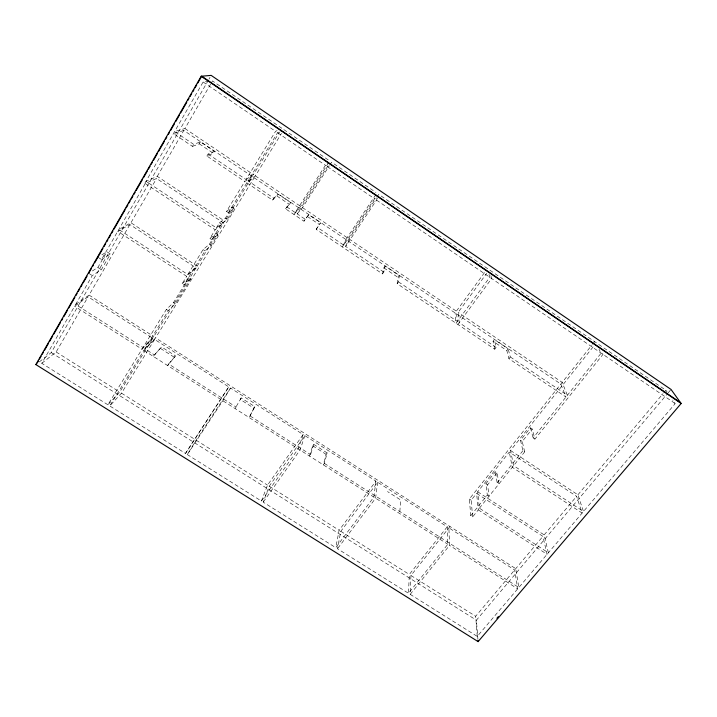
<?xml version="1.0" encoding="UTF-8"?>
<svg xmlns="http://www.w3.org/2000/svg" width="717" height="717" viewBox="0 0 717 717"><rect width="100%" height="100%" fill="white"/><g stroke="black" fill="none" stroke-linecap="round" stroke-linejoin="round"><path stroke-width="0.54" stroke-dasharray="3.58 2.69" d="M449.98 526.511L410.949 575.491L410.196 594.348L449.541 545.377L448.896 527.864L514.645 569.97L517.692 588.845L449.541 545.377M447.238 526.807L409.308 574.46L408.502 593.282L447.82 544.275L447.238 526.807L377.635 482.227L340.808 531.306L337.474 548.738L477.262 636.4L675.217 403.572L672.725 400.023M399.844 511.553L400.651 499.964L387.512 491.557M377.635 482.227L375.609 498.216L337.474 548.738M375.932 481.143L373.853 497.096L335.744 547.654L263.193 502.16L269.216 486.207L304.859 435.622L375.932 481.143L339.132 530.257L335.744 547.654M494.784 349.233L493.063 341.283L494.38 339.553L496.128 347.458L494.784 349.233L397.146 283.708L398.437 281.862L399.351 275.651L385.128 266.079L383.873 267.898L382.519 273.903L316.179 229.377L317.434 227.468L343.694 245.097L374.588 198.788L376.111 194.988M397.146 283.708L398.087 277.452L399.351 275.651M382.519 273.903L383.81 272.039L385.128 266.079M327.14 452.929L326.11 454.363L323.331 464.867L324.389 463.397L327.14 452.929L313.723 444.343L312.693 445.786L309.556 456.084L310.604 454.605L313.723 444.343M304.859 435.622L300.056 450.016L263.193 502.16M303.13 434.52L298.254 448.869L261.427 501.049L187.298 454.569L196.126 440.175L230.533 388.031L303.13 434.52L267.513 485.14L261.427 501.049M383.81 272.039L345.612 246.388L376.542 200.124L378.011 196.288M345.612 246.388L348.991 238.922L376.264 198.08M343.694 245.097L347.145 237.677L376.864 193.088M342.43 246.989L345.926 239.496M253.881 408.161L249.14 417.545L254.876 406.682L241.181 397.917L240.186 399.405L253.881 408.161L254.876 406.682M241.181 397.917L235.068 408.565L236.09 407.041L168.629 363.994L167.644 365.562L175.54 355.91L161.522 346.938L153.25 356.376L161.522 346.938M144.861 183.256L203.117 81.989L207.276 81.523M154.612 339.41L121.505 393.167L109.746 405.939L143.866 350.389L154.612 339.41L228.768 386.902L185.497 453.44L41.774 363.313L74.631 306.231L88.083 296.802L152.802 338.254L119.73 392.047L107.9 404.782L166.38 309.412L173.478 302.637L188.858 277.613L190.722 278.832L175.324 303.838L168.289 310.64L144.843 348.812L154.227 354.798M196.073 267.871L186.671 276.332L117.722 231.358L129.894 224.573L196.073 267.871L153.832 336.587L143.05 347.467L75.652 304.456L92.26 275.588L101.357 269.709L110.409 254.042L106.914 251.775L101.518 255.028M97.915 257.197L101.509 259.518L145.255 183.516L156.557 178.497L223.668 223.005L197.166 266.106L187.791 274.503L118.798 229.485L130.942 222.763L197.166 266.106M92.359 270.954L97.879 267.468L106.914 251.775M39.265 361.924L51.239 352.585L208.36 80.232M208.916 79.255L210.036 77.319M157.265 176.364L183.812 130.476L252.259 176.507L224.788 221.177L216.373 227.889L145.981 181.302L157.265 176.364L224.788 221.177M252.259 176.507L244.82 181.491L206.908 156.046L213.254 153.223L214.41 151.278L200.419 141.876L193.68 144.377L174.598 131.561L184.932 128.531L212.474 80.931L281.898 128.298L280.15 131.13M41.774 363.313L56.141 351.993L88.083 296.802M75.652 304.456L89.069 295.09L156.557 178.497M183.812 130.476L173.433 133.586L192.506 146.385L193.68 144.377M192.506 146.385L199.272 143.83L200.419 141.876M206.908 156.046L208.091 154.047L214.41 151.278M230.533 388.031L222.826 400.758L187.298 454.569M190.722 278.832L184.027 285.007L182.109 283.762L186.671 276.332M187.791 274.503L203.054 249.606L209.319 244.309L215.996 233.437L217.887 234.683L211.201 245.546L204.999 250.878L184.027 285.007M217.887 234.683L211.847 239.729L209.902 238.447L215.208 229.79L223.668 223.005M216.373 227.889L219.492 222.799L225.362 218.192L232.2 207.052L234.109 208.324L227.262 219.447L221.445 224.098L211.847 239.729M234.109 208.324L228.463 212.671L226.509 211.363L244.82 181.491M208.091 154.047L246.03 179.519L275.57 131.345L280.087 129.168M228.463 212.671L246.8 182.817L254.159 177.78L560.855 384.043L565.973 397.012L508.927 358.724L506.838 350.541L493.063 341.283M307.521 216.588L319.397 224.564L320.607 222.7L308.731 214.715L303.963 221.186L285.5 208.79L290.779 202.633L278.232 194.199L273.804 198.179L248.01 180.854L277.578 132.708L279.361 131.829M246.03 179.519L253.424 174.607L279.576 132.08M144.843 348.812L155.553 337.877L254.159 177.78M248.01 180.854L255.324 175.889L281.494 133.389M185.497 453.44L228.768 386.902M246.8 182.817L272.585 200.124L273.804 198.179M272.585 200.124L278.232 194.199M285.5 208.79L290.779 202.633M286.728 206.846L295.198 212.537L325.437 165.304L328.287 162.383M295.198 212.537L300.593 206.353L327.929 163.7M308.731 214.715L305.209 219.259L297.152 213.854L327.418 166.658L330.205 163.691M297.152 213.854L302.475 207.616L329.228 165.914M329.82 164.991L331.604 162.212L375.941 192.461M303.963 221.186L305.209 219.259M316.179 229.377L320.607 222.7M376.882 197.157L378.737 194.37L665.878 390.263L667.124 392.038M398.437 281.862L457.356 321.422L456.362 311.16L484.889 272.11M496.128 347.458L459.221 322.677L458.154 312.37L486.7 273.338M457.894 324.478L491.656 278.537L490.867 275.624M506.838 350.541L508.156 348.812L494.38 339.553M508.927 358.724L510.289 356.958L508.156 348.812M478.284 509.868L547.071 554.295L542.912 536.37L476.59 493.386L478.284 509.868L472.637 516.894L470.764 515.684L469.339 499.032L591.848 345.101M592.538 344.241L594.599 341.642L595.702 343.551M477.665 491.772L544.158 534.891L548.362 552.771L479.404 508.21L477.665 491.772L509.294 452.077L576.611 496.325L582.132 513.058L512.288 467.287L509.294 452.077M510.549 450.509L577.902 494.802L583.468 511.481L513.587 465.665L510.549 450.509L593.568 346.338M472.637 516.894L471.15 500.206L476.59 493.386M470.764 515.684L487.309 495.053L485.875 483.742L495.456 471.723L497.168 472.844L498.915 483.93L497.159 482.783L495.456 471.723M479.404 508.21L524.683 451.853L522.908 450.688L520.506 440.328L530.455 427.852L532.193 429.008L534.918 439.118L602.997 354.377L601.339 351.491M487.309 495.053L489.057 496.191L487.578 484.844L497.168 472.844M524.683 451.853L522.236 441.466L532.193 429.008M497.159 482.783L522.908 450.688M534.918 439.118L533.134 437.935L601.169 353.14L598.982 349.304M477.262 636.4L475.676 616.262L542.912 536.37M544.158 534.891L576.611 496.325M577.902 494.802L662.992 393.696M663.718 392.835L665.878 390.263M477.943 639.376L476.411 620.187L667.437 393.714M668.163 392.862L671.04 389.439M168.629 363.994L175.54 355.91M293.97 214.473L299.41 208.217M152.802 338.254L141.993 349.197L74.631 306.231M182.109 283.762L188.858 277.613M209.902 238.447L215.996 233.437M226.509 211.363L232.2 207.052M101.509 259.518L110.409 254.042M56.141 351.993L119.73 392.047M121.505 393.167L194.388 439.082M196.126 440.175L267.513 485.14M269.216 486.207L339.132 530.257M340.808 531.306L409.308 574.46M410.949 575.491L475.676 616.262M51.239 352.585L476.411 620.187M250.161 416.03L310.604 454.605M324.389 463.397L518.848 587.492L515.747 568.653L155.553 337.877M143.866 350.389L447.82 544.275M89.069 295.09L153.832 336.587M160.572 348.48L174.572 357.442M312.693 445.786L326.11 454.363M88.684 273.285L92.26 275.588M166.38 309.412L168.289 310.64M97.879 267.468L101.357 269.709M173.478 302.637L175.324 303.838M469.339 499.032L471.15 500.206M485.875 483.742L487.578 484.844M203.054 249.606L204.999 250.878M520.506 440.328L522.236 441.466M209.319 244.309L211.201 245.546M219.492 222.799L221.445 224.098M145.255 183.516L215.208 229.79M225.362 218.192L227.262 219.447M199.272 143.83L213.254 153.223M277.04 196.091L289.578 204.524M383.873 267.898L398.087 277.452M510.289 356.958L567.353 395.282L562.182 382.367L458.154 312.37M184.932 128.531L253.424 174.607M255.324 175.889L300.593 206.353M302.475 207.616L347.145 237.677M348.991 238.922L456.362 311.16M283.824 129.607L329.703 160.913M203.117 81.989L275.57 131.345M277.578 132.708L325.437 165.304M327.418 166.658L374.588 198.788M376.542 200.124L675.217 403.572M530.455 427.852L533.134 437.935M489.012 274.351L489.774 277.255L456.03 323.233L455.089 312.908"/><path stroke-width="1.08" d="M35.85 364.577L201.181 76.253L211.156 75.384L671.04 389.439L681.15 403.501L478.122 641.616L35.85 364.577L36.701 363.922M37.248 362.954L38.359 361.027M39.462 359.1L41.12 356.206M42.231 354.279L43.334 352.352M44.436 350.425L48.308 343.676M49.419 341.74L52.735 335.959M53.847 334.032L60.479 322.462M61.581 320.535L62.693 318.599M63.795 316.672L67.667 309.923M68.778 307.996L74.855 297.394M75.966 295.467L77.069 293.531M78.18 291.604L79.838 288.709M80.94 286.782L82.052 284.855M83.154 282.928L87.026 276.179M88.684 273.285L91.4 268.552M92.484 266.661L93.569 264.77M94.653 262.87L102.907 248.485M104.019 246.549L105.686 243.646M106.797 241.71L107.909 239.774M109.02 237.838L110.687 234.934M111.789 232.998L112.901 231.062M114.012 229.126L125.116 209.767M126.228 207.831L127.895 204.928M129.006 202.992L130.118 201.056M131.22 199.12L132.887 196.216M133.998 194.28L135.11 192.344M136.221 190.408L142.325 179.761M143.436 177.825L147.326 171.058M148.437 169.122L150.104 166.219M151.206 164.283L152.318 162.347M153.429 160.411L157.319 153.635M158.43 151.699L164.534 141.052M165.645 139.116L166.756 137.18M168.423 134.276L169.535 132.34M170.637 130.404L174.527 123.629M175.638 121.693L179.528 114.917M180.63 112.981L186.743 102.334M187.854 100.398L188.965 98.462M190.068 96.526L191.735 93.622M192.846 91.686L193.957 89.75M195.069 87.815L196.736 84.911M197.847 82.975L201.172 77.167M496.899 618.287L498.351 616.584M201.728 76.199L680.594 402.721M201.181 76.253L681.15 403.501M478.024 640.442L478.122 641.616"/></g></svg>
